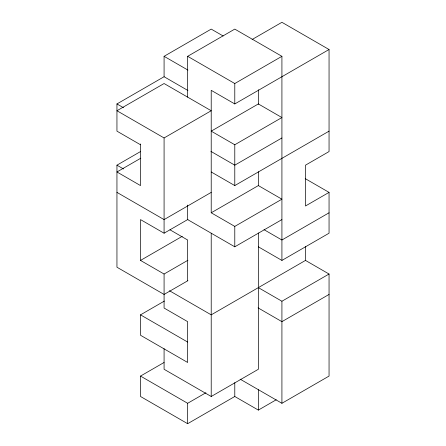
<?xml version="1.0" encoding="UTF-8"?>
<svg xmlns="http://www.w3.org/2000/svg" width="446" height="446" viewBox="0 0 446 446"><rect width="100%" height="100%" fill="white"/><g stroke="black" fill="none" stroke-linecap="round" stroke-linejoin="round"><path stroke-width="0.67" d="M140.512 144.76L116.947 131.152L116.947 103.94L164.083 76.729L164.083 56.319L211.214 29.102L223.151 35.992M187.649 97.139L187.649 56.319L234.786 29.102L281.917 56.319L281.917 260.419L258.351 246.811M252.085 39.521L281.917 22.3L329.053 49.512L329.053 151.562L305.488 165.171L305.488 205.991L329.053 192.382L329.053 233.208L281.917 260.419M187.649 56.319L234.786 83.53L281.917 56.319M187.944 280.657L164.083 294.432L116.947 267.221L116.947 165.171L140.512 151.562M164.083 137.959L211.214 110.742L164.083 83.53L116.947 110.742L164.083 137.959L164.083 233.202L140.512 219.599L140.512 260.419L164.083 274.022L187.944 260.247M140.813 158.196L116.947 171.972L140.512 185.581L140.512 143.952M211.214 212.792L258.351 185.581L281.917 199.189L234.786 226.401L211.214 212.792L211.214 90.332L234.786 103.94L329.053 49.512M234.786 144.76L281.917 117.549L258.351 103.94L211.214 131.152L234.786 144.76L234.786 185.581L211.214 171.972M281.917 137.959L234.786 165.171L210.919 151.389M211.214 192.382L164.083 219.599L116.947 192.382M234.786 185.581L329.053 131.152M164.083 233.202L187.944 219.426M140.512 260.419L182.28 236.308M187.348 219.426L234.786 246.811L281.917 219.599M164.083 274.022L164.083 308.041L187.649 321.65L187.649 362.47L140.512 335.258L140.512 314.848L164.379 301.067M329.053 212.792L281.917 240.009L264.021 229.673M240.154 379.178L281.917 403.29L329.053 376.078L329.053 274.028L305.488 260.419L211.214 314.848L169.452 290.731M234.786 382.651L234.786 396.488L187.649 423.7L140.512 396.488L140.512 376.078L164.083 362.47M258.351 287.631L281.917 301.24L329.053 274.028M329.053 294.438L281.917 321.65L258.056 307.868M140.512 376.078L187.649 403.29L205.913 392.742M164.083 348.633L164.083 369.271L211.214 396.488L258.351 369.271L258.351 232.974M234.484 396.316L258.351 410.091L276.252 399.761M164.083 56.319L187.944 70.094M164.083 76.729L187.944 90.505M305.187 178.606L329.053 192.382M116.947 103.94L123.509 107.731M116.947 165.171L123.509 168.962M169.971 229.802L187.649 240.009L187.649 280.829M140.512 314.848L187.649 342.06M305.488 246.582L305.488 260.419M281.917 301.24L281.917 403.29M258.351 89.757L258.351 104.286M258.351 171.743L258.351 185.581M258.351 389.681L258.351 410.091M234.786 83.53L234.786 103.94M234.786 226.401L234.786 246.811M211.214 233.202L211.214 396.488M187.649 205.071L187.649 219.599M187.649 403.29L187.649 423.7"/></g></svg>
